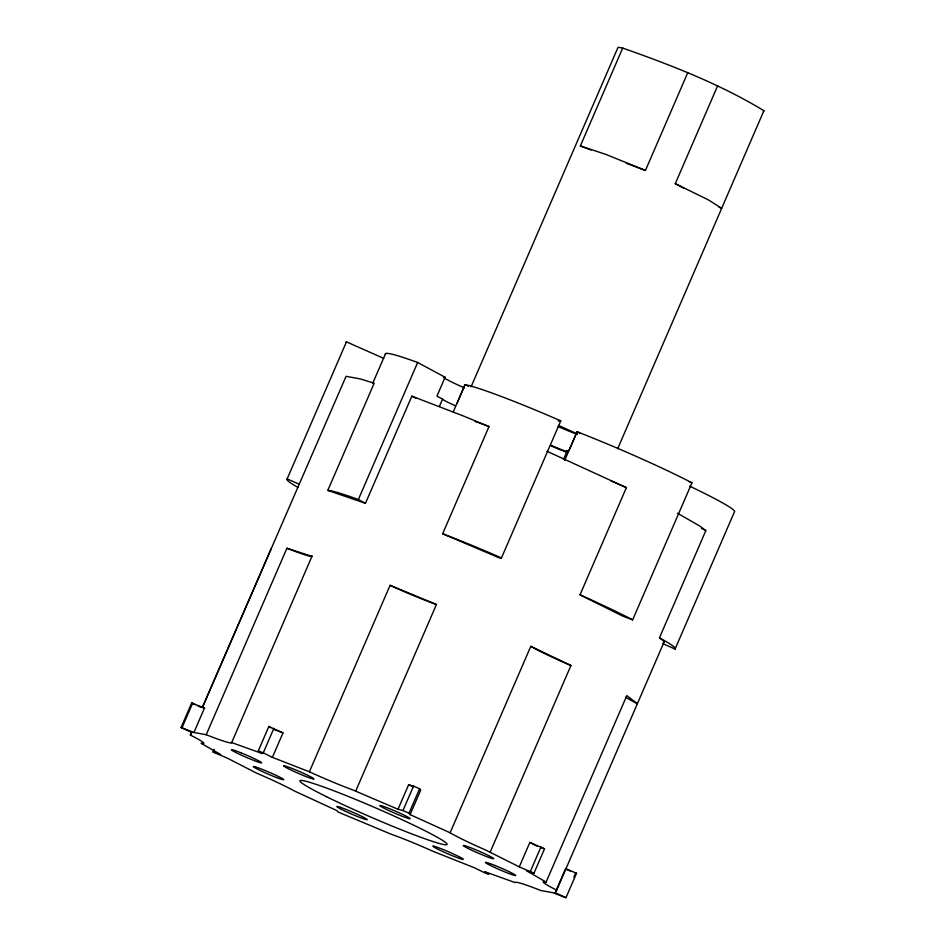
<?xml version="1.0" encoding="UTF-8"?>
<svg xmlns="http://www.w3.org/2000/svg" width="945" height="945" viewBox="0 0 945 945"><rect width="100%" height="100%" fill="white"/><g stroke="black" fill="none" stroke-linecap="round" stroke-linejoin="round"><path stroke-width="1.42" d="M297.852 487.407A100.276 6.473 23.4 0 1 287.138 478.902L346.449 341.854L383.812 358.427M181.086 727.496L191.67 703.021L204.51 708.006L193.914 732.481L181.086 727.496L191.87 732.517L190.335 735.068L193.82 736.852A47.569 3.071 23.4 0 1 201.061 743.266L220.646 754.523L213.074 751.972L214.196 749.397M182.113 727.473L192.697 703.009M190.335 735.068L191.504 732.363M202.62 706.683L346.071 376.323L360.199 378.898L374.185 383.209L327.809 490.396L365.455 503.342L411.843 396.156L463.357 415.977L489.014 426.573L442.638 533.76L499.432 557.94L501.476 557.904L560.775 420.856A100.276 6.473 23.4 0 0 509.946 399.794L500.98 396.345A100.276 6.473 23.4 0 0 464.999 384.721L453.21 411.985M202.762 706.801L271.18 548.702M193.914 732.481L206.223 734.714L286.914 548.242L312.252 556.428A47.569 3.071 23.4 0 1 286.914 548.242M372.661 383.434L385.584 353.584M206.223 734.714A47.569 3.071 23.4 0 0 231.56 742.9L312.086 556.003M327.809 490.396L329.982 490.632A100.276 6.473 23.4 0 1 358.356 499.515L417.655 362.478L445.095 377.244L436.944 396.085L442.555 399.109L439.39 406.456M231.395 742.475L262.403 753.602L258.257 750.968L268.852 726.504L282.992 732.895L272.396 757.37L309.381 771.793A47.64 3.071 23.4 0 0 352.52 789.819L398.022 809.263L402.948 810.562L408.996 813.243L410.106 814.625L450.103 832.781A47.569 3.071 23.4 0 0 485.683 850.051L519.278 866.872L533.949 873.251L544.544 848.787L529.873 842.397L519.278 866.872M272.396 757.37L263.265 752.858L273.849 728.382M456.943 403.609L464.999 384.721M471.118 386.718L617.664 48.171L618.219 47.25L622.708 48.065C671.363 65.229 719.629 83.869 763.914 110.695L617.664 448.757M309.381 771.793L390.072 585.321L436.448 604.481L355.757 790.953M591.204 150.031L580.348 145.955L622.708 48.065M626.464 163.296L645.447 170.443L687.818 72.552M398.022 809.263L408.606 784.787L413.544 786.086L419.592 788.768L420.702 790.15L410.106 814.625M402.948 810.562L413.544 786.086M684.286 188.516L675.285 183.673L717.645 85.794M408.996 813.243L419.592 788.768M563.586 459.199L567.295 450.635L568.914 450.6L577.1 431.759A100.276 6.473 23.4 0 1 638.206 457.285L648.447 461.892A100.276 6.473 23.4 0 1 691.964 482.8L632.666 619.837L622.66 616.081L580.006 594.83L626.381 487.644L547.049 451.297M564.732 460.321L577.1 431.759L580.088 433.306M450.103 832.781L530.807 646.309L570.934 665.516L490.242 851.988M530.405 871.349L540.989 846.874M565.523 868.609L576.533 873.251L565.949 897.726L555.164 892.706L556.688 890.166A47.569 3.071 23.4 0 1 544.462 881.685L546.115 882.075L626.807 695.603L637.391 703.682A47.569 3.071 23.4 0 1 625.661 697.162M556.688 890.166L664.288 641.525L659.445 637.828L705.82 530.641L699.95 526.141L677.47 513.218M555.164 892.706L565.193 869.518M573.839 877.137L575.517 873.274L576.533 873.251M664.288 641.525L662.977 643.699L675.073 649.061L734.383 512.013A100.276 6.473 23.4 0 0 723.669 503.508L718.153 500.448A100.276 6.473 23.4 0 0 689.744 486.191M442.555 399.109L442.508 399.203A16.561 1.075 23.4 0 0 447.954 402.334L455.112 405.677M763.359 111.628L763.914 110.695M558.141 420.915L560.775 420.856M565.949 897.726L553.108 892.753L540.812 890.509L536.24 888.725A47.64 3.071 23.4 0 0 515.285 882.642L484.631 871.621L488.766 874.255L483.769 872.377L474.638 867.853L432.763 851.209A47.569 3.071 23.4 0 0 390.828 834.092L338.038 811.991L336.916 810.609L294.533 791.059A47.569 3.071 23.4 0 0 256.237 772.963L227.745 758.351L213.074 751.972M580.348 145.955L605.792 154.378L645.447 170.443M445.095 377.244L443.796 377.008A24.31 1.571 23.4 0 0 464.397 387.875M202.691 707.675L204.51 708.006M567.567 451.745L562.547 450.044A16.561 1.075 23.4 0 1 551.195 445.367M540.764 847.511L544.544 848.787M533.949 873.251L526.389 870.699L546.115 882.075M436.448 604.481L433.223 603.347A47.64 3.071 23.4 0 1 390.072 585.321M274.121 729.54L277.523 730.768M689.212 481.761L691.964 482.8M258.257 750.968L263.265 752.858M489.014 426.573L488.057 426.207A100.276 6.473 23.4 0 0 479.776 423.136M442.638 533.76L450.647 536.831A100.276 6.473 23.4 0 1 501.476 557.904M278.881 731.3L282.992 732.895M566.327 869.388L570.26 871.054M570.934 665.516L566.386 663.567A47.569 3.071 23.4 0 1 530.807 646.309M465.094 384.769L468.413 386.21M408.606 784.787L413.556 786.925M287.138 478.902L299.234 484.265M626.381 487.644L625.283 487.147A100.276 6.473 23.4 0 0 610.895 480.84M580.006 594.83L589.148 598.929A100.276 6.473 23.4 0 1 632.666 619.837M675.285 183.673L708.419 199.891L721.697 208.349L718.98 207.203M558.483 425.392L577.253 433.92M191.67 703.021L195.272 704.698M197.67 705.82L201.261 707.486M529.873 842.397L536.973 846.224M411.843 396.156L415.741 398.258M358.356 499.515L365.455 503.342M705.82 530.641L705.23 530.31A100.276 6.473 23.4 0 0 701.45 528.29M659.445 637.828L664.359 640.556A100.276 6.473 23.4 0 1 675.073 649.061M567.295 450.635L567.992 451.037M268.852 726.504L270.92 727.815M566.669 452.265A24.31 1.571 23.4 0 1 562.866 450.8M561.519 450.257A24.31 1.571 23.4 0 1 551.159 445.898M577.088 434.263A24.31 1.571 23.4 0 1 558.164 426.549M385.525 354.363A100.276 6.473 23.4 0 1 386.848 353.324L389.293 353.595A100.276 6.473 23.4 0 1 417.655 362.478M346.224 342.562A100.276 6.473 23.4 0 1 346.449 341.854M474.685 421.316A100.276 6.473 23.4 0 1 478.465 422.663M283.913 765.793L283.76 766.041A16.561 1.075 23.4 0 0 289.205 769.171L296.364 772.502A16.561 1.075 23.4 0 0 313.905 779.105L313.161 778.184A16.561 1.075 23.4 0 0 305.235 774.12L301.443 772.396A16.561 1.075 23.4 0 0 283.913 765.793M433.129 846.129L433.873 847.039A16.561 1.075 23.4 0 0 441.799 851.114L445.591 852.839A16.561 1.075 23.4 0 0 463.121 859.43L463.263 859.194A16.561 1.075 23.4 0 0 457.817 856.052L450.659 852.721A16.561 1.075 23.4 0 0 433.129 846.129M254.701 766.678L253.532 766.466A16.561 1.075 23.4 0 0 265.994 773.175L269.963 774.9A16.561 1.075 23.4 0 0 280.252 778.904L283.524 779.767A16.561 1.075 23.4 0 0 271.073 773.057L263.23 769.75A16.561 1.075 23.4 0 0 254.701 766.678M464.668 845.669L463.499 845.456A16.561 1.075 23.4 0 0 475.961 852.166L483.805 855.485A16.561 1.075 23.4 0 0 492.333 858.544L493.503 858.757A16.561 1.075 23.4 0 0 481.04 852.047L477.071 850.335A16.561 1.075 23.4 0 0 466.783 846.318L464.668 845.669M408.819 818.583L403.81 816.882A16.561 1.075 23.4 0 1 382.595 807.479L379.855 805.731A16.561 1.075 23.4 0 1 383.268 806.345L386.186 807.396A16.561 1.075 23.4 0 1 407.389 816.799L409.256 817.874A16.561 1.075 23.4 0 1 408.819 818.583M340.318 807.302L338.204 806.652A16.561 1.075 23.4 0 0 337.778 807.349L339.645 808.424A16.561 1.075 23.4 0 0 360.848 817.827L363.754 818.878A16.561 1.075 23.4 0 0 367.18 819.492L364.439 817.756A16.561 1.075 23.4 0 0 343.224 808.341L340.318 807.302M241.223 752.917L237.715 751.547A16.561 1.075 23.4 0 0 234.124 751.618L236.829 753.011A16.561 1.075 23.4 0 0 247.956 758.067L255.339 761.032A16.561 1.075 23.4 0 0 258.918 760.949L252.858 757.949A16.561 1.075 23.4 0 0 241.223 752.917M495.204 865.561L491.695 864.202A16.561 1.075 23.4 0 0 488.104 864.273L494.176 867.274A16.561 1.075 23.4 0 0 505.811 872.318L509.32 873.688A16.561 1.075 23.4 0 0 512.911 873.605L510.205 872.223A16.561 1.075 23.4 0 0 499.078 867.167L495.204 865.561M326.604 796.753A80.16 5.174 23.4 0 0 446.087 844.795A80.16 5.174 23.4 0 0 347.866 796.281A80.16 5.174 23.4 0 0 326.604 796.753"/></g></svg>
